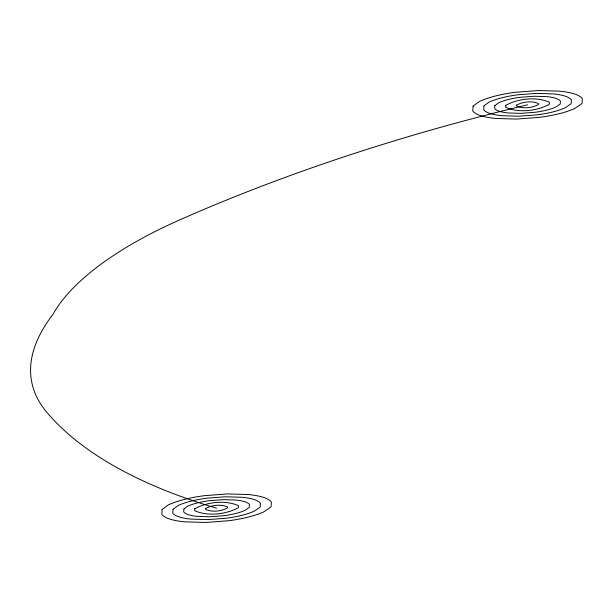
<?xml version="1.0" encoding="UTF-8"?>
<svg xmlns="http://www.w3.org/2000/svg" width="613" height="613" viewBox="0 0 613 613"><rect width="100%" height="100%" fill="white"/><g stroke="black" fill="none" stroke-linecap="round" stroke-linejoin="round"><path stroke-width="0.92" d="M527.563 104.8A908.175 349.012 -10.9 0 0 180.222 219.669A325.656 125.144 -10.9 0 0 52.948 314.377A405.591 155.863 -10.9 0 0 46.803 412.281A855.296 328.683 -10.9 0 0 216.581 508.2M162.108 509.541L161.794 514.437A42.764 16.436 -10.9 0 0 170.284 519.234A66.978 25.738 -10.9 0 0 184.613 521.832L205.585 522.46L228.365 520.751A66.978 25.738 -10.9 0 0 247.33 517.334A42.764 16.436 -10.9 0 0 263.69 511.924L271.061 506.851L271.367 501.955A42.764 16.436 -10.9 0 0 262.877 497.158A66.978 25.738 -10.9 0 0 248.549 494.561L227.576 493.932L204.803 495.641A66.978 25.738 -10.9 0 0 185.839 499.059A45.408 17.448 -10.9 0 0 168.468 504.805L162.108 509.541M172.996 509.273L172.751 513.188A34.213 13.149 -10.9 0 0 179.548 517.027A53.584 20.589 -10.9 0 0 191.011 519.104L207.784 519.609L226.005 518.238A53.584 20.589 -10.9 0 0 241.185 515.502A34.213 13.149 -10.9 0 0 254.265 511.173L260.165 507.12L260.41 503.204A34.213 13.149 -10.9 0 0 253.621 499.365A53.584 20.589 -10.9 0 0 242.158 497.289L225.377 496.783L207.156 498.154A53.584 20.589 -10.9 0 0 191.984 500.89A36.328 13.961 -10.9 0 0 178.092 505.487L172.996 509.273M183.892 509.005L183.708 511.939A25.662 9.862 -10.9 0 0 188.804 514.82A40.19 15.44 -10.9 0 0 197.401 516.376L209.983 516.751L223.653 515.725A40.19 15.44 -10.9 0 0 235.032 513.679A25.662 9.862 -10.9 0 0 244.848 510.43L249.269 507.388L249.453 504.453A25.662 9.862 -10.9 0 0 244.365 501.572A40.19 15.44 -10.9 0 0 235.767 500.016L223.178 499.641L209.516 500.668A40.19 15.44 -10.9 0 0 198.137 502.714A27.248 10.467 -10.9 0 0 187.716 506.162L183.892 509.005M194.788 508.736L194.666 510.69C207.523 516.583 226.166 514.46 238.373 507.656L238.495 505.702C225.668 499.81 206.933 501.947 194.788 508.736M205.684 508.468L205.623 509.441C212.336 512.384 221.109 511.365 227.477 507.924L227.538 506.951C220.841 504.001 212.037 505.035 205.684 508.468M473.083 106.149L472.776 111.045A42.764 16.436 -10.9 0 0 481.266 115.842A66.978 25.738 -10.9 0 0 495.595 118.439L516.567 119.068L539.348 117.359A66.978 25.738 -10.9 0 0 558.313 113.941A42.764 16.436 -10.9 0 0 574.665 108.532L582.043 103.459L582.35 98.563A42.764 16.436 -10.9 0 0 573.86 93.766A66.978 25.738 -10.9 0 0 559.531 91.168L538.559 90.54L515.786 92.249A66.978 25.738 -10.9 0 0 496.814 95.666A45.408 17.448 -10.9 0 0 479.45 101.413L473.083 106.149M483.979 105.88L483.734 109.796A34.213 13.149 -10.9 0 0 490.53 113.635A53.584 20.589 -10.9 0 0 501.993 115.711L518.767 116.217L536.988 114.846A53.584 20.589 -10.9 0 0 552.16 112.11A34.213 13.149 -10.9 0 0 565.247 107.781L571.147 103.727L571.393 99.812A34.213 13.149 -10.9 0 0 564.604 95.973A53.584 20.589 -10.9 0 0 553.141 93.896L536.36 93.391L518.138 94.762A53.584 20.589 -10.9 0 0 502.966 97.498A36.328 13.961 -10.9 0 0 489.074 102.087L483.979 105.88M494.875 105.612L494.691 108.547A25.662 9.862 -10.9 0 0 499.787 111.428A40.19 15.44 -10.9 0 0 508.384 112.984L520.966 113.359L534.636 112.332A40.19 15.44 -10.9 0 0 546.014 110.286A25.662 9.862 -10.9 0 0 555.83 107.037L560.251 103.995L560.435 101.061A25.662 9.862 -10.9 0 0 555.34 98.18A40.19 15.44 -10.9 0 0 546.742 96.624L534.161 96.249L520.498 97.275A40.19 15.44 -10.9 0 0 509.112 99.321A27.248 10.467 -10.9 0 0 498.698 102.769L494.875 105.612M505.771 105.344L505.648 107.298C518.506 113.19 537.149 111.068 549.355 104.264L549.478 102.31C536.643 96.41 517.916 98.555 505.771 105.344M516.667 105.076L516.606 106.049C523.318 108.991 532.092 107.972 538.459 104.532L538.52 103.559C531.823 100.609 523.012 101.643 516.667 105.076"/></g></svg>
